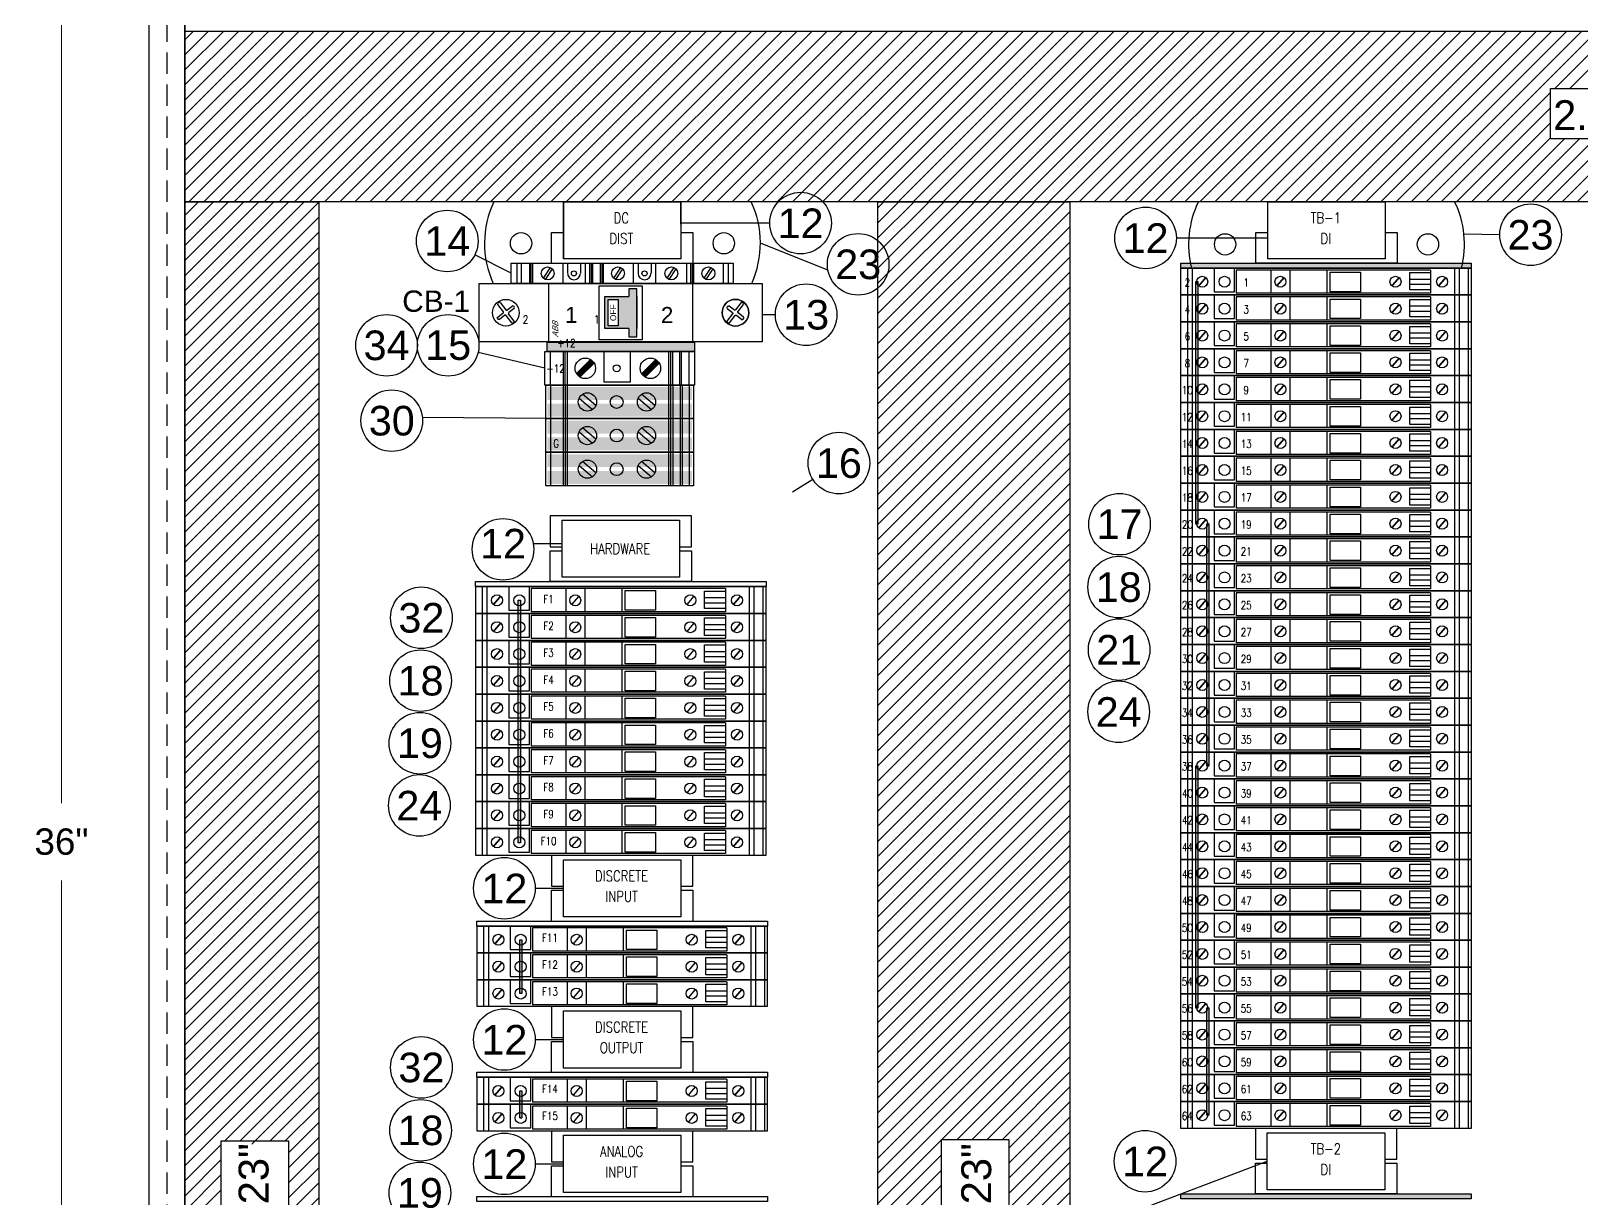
# Model space of a CAD drawing. Header units: inches. Extents: x -38 to 199, y -310 to 64.
# Drawn here: x 87.93 to 106.1, y 38.43 to 52.11 of the extents above; entities that cross this region are included whole.
import ezdxf
from ezdxf.enums import TextEntityAlignment as Align

# ---------------------------------------------------------------- set-up
doc = ezdxf.new("R2010")
doc.units = ezdxf.units.IN
doc.header["$MEASUREMENT"] = 0
doc.linetypes.add('HIDDEN', pattern=[0.375, 0.25, -0.125])
for name, color, linetype, lineweight in [('AM_0', 7, 'Continuous', 30), ('AM_8', 1, 'Continuous', 15), ('DIMENSION (ANSI)', 7, 'Continuous', 9)]:
    doc.layers.add(name, color=color, linetype=linetype, lineweight=lineweight)
doc.layers.add('DETAIL$', color=5, linetype='Continuous')
doc.layers.add('FREE-TEXT', color=2, linetype='Continuous')
doc.styles.add('FREEHAND', font='freehand.shx', dxfattribs={"oblique": 25})
doc.styles.add('HELVLS', font='arial.ttf')
doc.styles.add('Note Text (ANSI)', font='arial.ttf')
doc.styles.add('ROMANS', font='romans')
doc.styles.get("Standard").update_dxf_attribs({"font": 'arial.ttf'})
doc.styles.add('TXT', font='txt')
doc.dimstyles.new('DIM_0', dxfattribs={"dimscale": 4.75, "dimtxt": 0.065, "dimasz": 0.075, "dimexe": 0.075, "dimexo": 0.125, "dimgap": 0.0625, "dimtad": 0, "dimtih": 1, "dimtoh": 1, "dimrnd": 1e-08, "dimzin": 0, "dimdsep": 46, "dimlunit": 5, "dimtxsty": 'Note Text (ANSI)', "dimblk": 'Filled-1', "dimcen": 0.09, "dimdle": 0.45, "dimclrd": 256, "dimclre": 256, "dimclrt": 256, "dimadec": 0, "dimazin": 1, "dimtm": 1e-09, "dimtfac": 1.263158, "dimtofl": 0, "dimtmove": 0, "dimatfit": 3, "dimfxl": 1, "dimfrac": 2, "dimtolj": 1, "dimtzin": 4, "dimlwd": -1, "dimlwe": -1, "dimarcsym": 0})
doc.dimstyles.get("Standard").update_dxf_attribs({"dimtxt": 0.18, "dimasz": 0.18, "dimexe": 0.18, "dimexo": 0.0625, "dimgap": 0.09, "dimtad": 0, "dimtih": 1, "dimtoh": 1, "dimdec": 4, "dimzin": 0, "dimdsep": 46, "dimtxsty": 'Standard', "dimcen": 0.09, "dimadec": 0, "dimazin": 0, "dimtfac": 1, "dimtdec": 4, "dimtofl": 0, "dimtmove": 0, "dimatfit": 3, "dimfxl": 1, "dimtolj": 1, "dimtzin": 0, "dimarcsym": 0})

# ---------------------------------------------------------------- blocks, each defined once
blk = doc.blocks.new('screw head')
for p, q in [((9.451, 11.684), (9.436, 11.684)), ((9.461, 11.674), (9.461, 11.566)), ((9.461, 11.403), (9.461, 11.511)), ((9.471, 11.556), (9.55, 11.556)), ((9.55, 11.521), (9.471, 11.521)), ((9.56, 11.546), (9.56, 11.531))]:
    blk.add_line(p, q)
blk.add_lwpolyline([(9.451, 11.393), (9.436, 11.393, -0.414214), (9.426, 11.403), (9.426, 11.511, 0.414214), (9.416, 11.521), (9.336, 11.521, -0.414214), (9.326, 11.531), (9.326, 11.546, -0.414214), (9.336, 11.556), (9.416, 11.556, 0.414214), (9.426, 11.566), (9.426, 11.674)], format="xyb")
blk.add_circle((9.443, 11.539), 0.156)
for centre, start, end in [((9.436, 11.674), 90, 180), ((9.451, 11.674), 0, 90), ((9.471, 11.566), 180, 270), ((9.471, 11.511), 90, 180), ((9.55, 11.546), 0, 90), ((9.55, 11.531), 270, 0), ((9.451, 11.403), 270, 0)]:
    blk.add_arc(centre, 0.01, start, end)
blk = doc.blocks.new('ABB CB')
h = blk.add_hatch(color=256)
h.paths.add_polyline_path([(10.975, 11.871), (10.882, 11.871), (10.882, 11.778), (10.6, 11.778), (10.6, 11.403), (10.882, 11.403), (10.882, 11.309), (10.975, 11.309)])
h.paths.add_polyline_path([(10.758, 11.437), (10.64, 11.437), (10.64, 11.743), (10.758, 11.743)], flags=16)
h.paths.add_polyline_path([(10.753, 11.474), (10.753, 11.706), (10.644, 11.706), (10.644, 11.474)], flags=8)
for points in [[(9.131, 11.934), (12.443, 11.934), (12.443, 11.247), (9.131, 11.247)], [(9.943, 11.247), (11.631, 11.247), (11.631, 11.934), (9.943, 11.934)], [(10.537, 11.906), (11.037, 11.906), (11.037, 11.274), (10.537, 11.274)], [(10.64, 11.743), (10.758, 11.743), (10.758, 11.437), (10.64, 11.437)]]:
    blk.add_lwpolyline(points, close=True)
for points in [[(10.882, 11.403), (10.882, 11.309), (10.975, 11.309), (10.975, 11.871), (10.882, 11.871), (10.882, 11.778)], [(10.882, 11.403), (10.6, 11.403), (10.6, 11.778), (10.882, 11.778)], [(10.975, 11.778), (10.975, 11.403)]]:
    blk.add_lwpolyline(points)
blk.add_circle((12.131, 11.59), 0.156)
at = {"rotation": 36.79133963639027}
blk.add_blockref('screw head', (8.791, -3.306), dxfattribs=at)
at = {"xscale": -1, "rotation": 323.2086603636097}
blk.add_blockref('screw head', (12.783, -3.306), dxfattribs=at)
at = {"style": 'HELVLS'}
blk.add_text('OFF', height=0.07, rotation=90, dxfattribs=at).set_placement((10.699, 11.59), align=Align.MIDDLE)
at = {"style": 'FREEHAND', "oblique": 25}
blk.add_text('ABB', height=0.07, rotation=90, dxfattribs=at).set_placement((10.02, 11.3), align=Align.MIDDLE_LEFT)
at = {"color": 6, "style": 'TXT', "flags": 3}
for tag, p in [('MANUF', (9.007, 10.957)), ('PART#', (9.006, 10.715)), ('DESC', (9.007, 10.475))]:
    blk.add_attdef(tag, p, '', height=0.125, dxfattribs=at)
blk = doc.blocks.new('11512017')
at = {"color": 8}
for p, q in [((-0.506, -0.259), (-0.34, -0.096)), ((-0.495, -0.274), (-0.325, -0.107)), ((-0.481, -0.288), (-0.311, -0.121)), ((-0.465, -0.3), (-0.3, -0.137)), ((0.258, -0.259), (0.423, -0.096)), ((0.269, -0.274), (0.439, -0.107)), ((0.282, -0.288), (0.452, -0.121)), ((0.298, -0.3), (0.463, -0.137))]:
    blk.add_line(p, q, dxfattribs=at)
blk.add_lwpolyline([(0.875, 0), (0.875, -0.394), (-0.875, -0.394), (-0.875, 0)], close=True, dxfattribs=at)
blk.add_lwpolyline([(0.124, 0), (0.124, -0.362), (-0.18, -0.362), (-0.18, 0)], dxfattribs=at)
for centre in [(-0.403, -0.198), (0.36, -0.198)]:
    blk.add_circle(centre, 0.12, dxfattribs=at)
at = {"layer": 'DETAIL$', "color": 8}
for p, q in [((-0.501, -0.267), (-0.332, -0.101)), ((-0.488, -0.282), (-0.318, -0.114)), ((-0.474, -0.294), (-0.305, -0.128)), ((0.263, -0.267), (0.431, -0.101)), ((0.275, -0.282), (0.446, -0.114)), ((0.29, -0.294), (0.458, -0.128))]:
    blk.add_line(p, q, dxfattribs=at)
for points in [[(-0.809, -0.394), (-0.809, 0)], [(-0.66, -0.394), (-0.66, 0)], [(-0.638, -0.394), (-0.638, 0)], [(-0.612, -0.394), (-0.612, 0)], [(0.574, -0.394), (0.574, 0)], [(0.6, -0.394), (0.6, 0)], [(0.622, -0.394), (0.622, 0)], [(0.704, -0.394), (0.704, 0)], [(0.726, -0.394), (0.726, 0)], [(0.815, -0.394), (0.815, 0)]]:
    blk.add_lwpolyline(points, dxfattribs=at)
blk.add_circle((-0.035, -0.198), 0.0397, dxfattribs=at)
at = {"color": 6, "style": 'TXT', "flags": 3}
for tag, p in [('MANUF', (-0.875, -0.683)), ('PART#', (-0.875, -0.925)), ('DESC', (-0.875, -1.165))]:
    blk.add_attdef(tag, p, '', height=0.125, dxfattribs=at)
blk = doc.blocks.new('10331220')
at = {"color": 9}
blk.add_lwpolyline([(-0.863, -0.11), (-0.863, 0), (0.863, 0), (0.863, -0.11)], close=True, dxfattribs=at)
at = {"color": 6, "style": 'TXT', "flags": 3}
for tag, p in [('MANUF', (-0.863, -0.399)), ('PART#', (-0.863, -0.641)), ('DESC', (-0.863, -0.881))]:
    blk.add_attdef(tag, p, '', height=0.125, dxfattribs=at)
blk = doc.blocks.new('16511510')
blk.add_lwpolyline([(-0.865, -0.394), (-0.865, 0), (0.865, 0), (0.865, -0.394)], close=True)
for points in [[(-0.638, 0), (-0.638, -0.394)], [(0.596, 0), (0.596, -0.394)]]:
    blk.add_lwpolyline(points)
at = {"color": 2, "const_width": 0.15}
blk.add_lwpolyline([(-0.846, -0.099), (0.848, -0.099)], dxfattribs=at)
at = {"color": 92, "const_width": 0.15}
blk.add_lwpolyline([(-0.846, -0.295), (0.848, -0.295)], dxfattribs=at)
for centre in [(-0.377, -0.198), (0.315, -0.198)]:
    blk.add_circle(centre, 0.107)
at = {"layer": 'DETAIL$'}
for points in [[(-0.811, 0), (-0.811, -0.394)], [(-0.661, 0), (-0.661, -0.394)], [(-0.613, 0), (-0.613, -0.394)], [(0.574, 0), (0.574, -0.394)], [(0.622, 0), (0.622, -0.394)], [(0.708, 0), (0.708, -0.394)], [(0.732, 0), (0.732, -0.394)], [(0.815, 0), (0.815, -0.394)], [(-0.474, -0.153), (-0.317, -0.286)], [(-0.28, -0.241), (-0.435, -0.108)], [(0.219, -0.153), (0.375, -0.286)], [(0.412, -0.241), (0.257, -0.108)]]:
    blk.add_lwpolyline(points, dxfattribs=at)
blk.add_circle((-0.035, -0.198), 0.075, dxfattribs=at)
at = {"color": 6, "style": 'TXT', "flags": 3}
for tag, p in [('MANUF', (-0.865, -0.683)), ('PART#', (-0.865, -0.925)), ('DESC', (-0.865, -1.165))]:
    blk.add_attdef(tag, p, '', height=0.125, dxfattribs=at)
blk = doc.blocks.new('11527122')
at = {"color": 8}
blk.add_lwpolyline([(-1.3, -0.238), (-1.3, 0), (1.3, 0), (1.3, -0.238)], close=True, dxfattribs=at)
for points in [[(-1.182, 0), (-1.182, -0.238)], [(-1.068, 0), (-1.068, -0.238)], [(-0.695, 0), (-0.695, -0.238)], [(-0.434, 0), (-0.434, -0.238)], [(-0.363, 0), (-0.363, -0.238)], [(-0.236, 0), (-0.236, -0.238)], [(0.131, 0), (0.131, -0.238)], [(0.392, 0), (0.392, -0.238)], [(0.755, 0), (0.755, -0.238)], [(0.82, 0), (0.82, -0.238)], [(1.241, 0), (1.241, -0.238)]]:
    blk.add_lwpolyline(points, dxfattribs=at)
for centre in [(-0.872, -0.121), (-0.048, -0.121), (0.577, -0.121), (1.011, -0.121)]:
    blk.add_circle(centre, 0.0757, dxfattribs=at)
at = {"layer": 'DETAIL$', "color": 8}
for p, q in [((-0.844, -0.051), (-0.926, -0.175)), ((-0.819, -0.068), (-0.901, -0.191)), ((-0.019, -0.051), (-0.101, -0.175)), ((0.006, -0.068), (-0.077, -0.191)), ((0.606, -0.051), (0.524, -0.175)), ((0.631, -0.068), (0.548, -0.191)), ((1.04, -0.051), (0.957, -0.175)), ((1.064, -0.068), (0.982, -0.191))]:
    blk.add_line(p, q, dxfattribs=at)
for points in [[(-1.233, 0), (-1.233, -0.238)], [(-1.083, 0), (-1.083, -0.238)], [(-1.048, 0), (-1.048, -0.238)], [(-0.64, 0), (-0.64, -0.12)], [(-0.488, 0), (-0.488, -0.12)], [(-0.383, 0), (-0.383, -0.238)], [(-0.348, 0), (-0.348, -0.238)], [(-0.256, 0), (-0.256, -0.238)], [(-0.221, 0), (-0.221, -0.238)], [(0.187, 0), (0.187, -0.12)], [(0.339, 0), (0.339, -0.12)], [(0.8, 0), (0.8, -0.238)], [(0.835, 0), (0.835, -0.238)], [(1.186, 0), (1.186, -0.238)]]:
    blk.add_lwpolyline(points, dxfattribs=at)
for centre in [(-0.564, -0.121), (0.263, -0.121)]:
    blk.add_circle(centre, 0.03, dxfattribs=at)
for centre in [(-0.564, -0.121), (0.263, -0.121)]:
    blk.add_arc(centre, 0.0752, 180, 0, dxfattribs=at)
at = {"color": 6, "style": 'TXT', "flags": 3}
for tag, p in [('MANUF', (-1.3, -0.527)), ('PART#', (-1.3, -0.769)), ('DESC', (-1.3, -1.009))]:
    blk.add_attdef(tag, p, '', height=0.125, dxfattribs=at)
blk = doc.blocks.new('A$C6892190E')
at = {"color": 8}
for p, q in [((1.226, -0.177), (-1.05, -0.177)), ((-1.05, -0.177), (-1.05, -0.448)), ((-0.643, -0.177), (-0.643, -0.448)), ((-0.421, -0.177), (-0.421, -0.448)), ((0.012, -0.177), (0.012, -0.448)), ((1.226, -0.177), (1.226, -0.448)), ((1.226, -0.448), (-1.05, -0.448))]:
    blk.add_line(p, q, dxfattribs=at)
blk.add_lwpolyline([(-1.699, -0.469), (-1.699, -0.154), (1.701, -0.154), (1.701, -0.469)], close=True, dxfattribs=at)
for points in [[(-0.491, -0.266), (-0.575, -0.364)], [(0.05, -0.201), (0.406, -0.201), (0.406, -0.431), (0.05, -0.431), (0.05, -0.201)], [(0.857, -0.266), (0.773, -0.364)], [(1.227, -0.411), (0.982, -0.411), (0.982, -0.207), (1.227, -0.207)], [(0.982, -0.283), (1.227, -0.283), (1.227, -0.347), (0.982, -0.347)]]:
    blk.add_lwpolyline(points, dxfattribs=at)
for centre in [(-1.449, -0.315), (-0.533, -0.315), (0.815, -0.315), (1.362, -0.315)]:
    blk.add_circle(centre, 0.0645, dxfattribs=at)
at = {"layer": 'DETAIL$', "color": 8}
for points in [[(-1.622, -0.154), (-1.622, -0.469)], [(-1.567, -0.154), (-1.567, -0.469)], [(-1.311, -0.157), (-1.311, -0.431), (-1.069, -0.431), (-1.069, -0.157)], [(1.506, -0.154), (1.506, -0.469)], [(1.561, -0.154), (1.561, -0.469)], [(1.666, -0.154), (1.666, -0.469)]]:
    blk.add_lwpolyline(points, dxfattribs=at)
at = {"layer": 'DETAIL$', "color": 8, "const_width": 0.02}
for points in [[(-1.406, -0.266), (-1.491, -0.364)], [(1.404, -0.266), (1.32, -0.364)]]:
    blk.add_lwpolyline(points, dxfattribs=at)
at = {"layer": 'DETAIL$', "color": 8}
blk.add_circle((-1.188, -0.315), 0.0645, dxfattribs=at)
blk = doc.blocks.new('11560421')
at = {"color": 8}
for p, q in [((1.225, -0.023), (-1.051, -0.023)), ((-1.051, -0.023), (-1.051, -0.294)), ((-0.645, -0.023), (-0.645, -0.294)), ((-0.422, -0.023), (-0.422, -0.294)), ((1.225, -0.023), (1.225, -0.294)), ((1.225, -0.294), (-1.051, -0.294))]:
    blk.add_line(p, q, dxfattribs=at)
blk.add_lwpolyline([(-1.7, -0.315), (-1.7, 0), (1.7, 0), (1.7, -0.315)], close=True, dxfattribs=at)
for points in [[(0.049, -0.047), (0.405, -0.047), (0.405, -0.277), (0.049, -0.277), (0.049, -0.047)], [(1.225, -0.256), (0.981, -0.256), (0.981, -0.053), (1.225, -0.053)]]:
    blk.add_lwpolyline(points, dxfattribs=at)
for centre in [(-1.45, -0.16), (-0.534, -0.16), (0.814, -0.16), (1.36, -0.16)]:
    blk.add_circle(centre, 0.0645, dxfattribs=at)
at = {"layer": 'DETAIL$', "color": 8}
blk.add_line((0.01, -0.023), (0.01, -0.294), dxfattribs=at)
for points in [[(-1.624, 0), (-1.624, -0.315)], [(-1.569, 0), (-1.569, -0.315)], [(1.504, 0), (1.504, -0.315)], [(1.559, 0), (1.559, -0.315)], [(1.664, 0), (1.664, -0.315)], [(-1.312, -0.002), (-1.312, -0.277), (-1.071, -0.277), (-1.071, -0.002)], [(0.981, -0.128), (1.225, -0.128), (1.225, -0.192), (0.981, -0.192)]]:
    blk.add_lwpolyline(points, dxfattribs=at)
at = {"layer": 'DETAIL$', "color": 8, "const_width": 0.02}
for points in [[(-1.408, -0.112), (-1.492, -0.209)], [(-0.492, -0.112), (-0.577, -0.209)], [(0.856, -0.112), (0.771, -0.209)], [(1.403, -0.112), (1.318, -0.209)]]:
    blk.add_lwpolyline(points, dxfattribs=at)
at = {"layer": 'DETAIL$', "color": 8}
blk.add_circle((-1.189, -0.16), 0.0645, dxfattribs=at)
at = {"color": 6, "style": 'TXT', "flags": 3}
for tag, p in [('MANUF', (-1.7, -0.604)), ('PART#', (-1.7, -0.846)), ('DESC', (-1.7, -1.086))]:
    blk.add_attdef(tag, p, '', height=0.125, dxfattribs=at)
blk = doc.blocks.new('11691307')
at = {"color": 8}
blk.add_lwpolyline([(-1.7, -0.059), (-1.7, 0), (1.7, 0), (1.7, -0.059)], close=True, dxfattribs=at)
at = {"color": 6, "style": 'TXT', "flags": 3}
for tag, p in [('MANUF', (-1.7, -0.348)), ('PART#', (-1.7, -0.59)), ('DESC', (-1.7, -0.83))]:
    blk.add_attdef(tag, p, '', height=0.125, dxfattribs=at)
blk = doc.blocks.new('*D94')
at = {"layer": 'DEFPOINTS', "color": 0, "transparency": 16777216}
for p in [(124.73, 51.126), (89.73, 50.85), (124.73, 50.85)]:
    blk.add_point(p, dxfattribs=at)
at = {"layer": 'AM_0', "color": 3, "transparency": 16777216, "insert": (107.23, 51.126), "char_height": 0.35, "attachment_point": 5}
blk.add_mtext('\\A1;2.25"X4"X36"', dxfattribs=at)
blk = doc.blocks.new('_NONE')
at = {"color": 0, "linetype": 'ByBlock'}
blk.add_circle((0, 0), 0.25, dxfattribs=at)
blk = doc.blocks.new('Filled-1')
at = {"color": 0}
for p, q in [((0, 0), (-1, 0.25)), ((-1, 0.25), (-1, -0.25)), ((-1, 0), (0, 0)), ((-1, -0.25), (0, 0))]:
    blk.add_line(p, q, dxfattribs=at)
blk.add_solid([(-1, -0.25), (0, 0), (-1, 0.25)], dxfattribs=at)
blk = doc.blocks.new('*D96')
at = {"layer": 'DEFPOINTS', "color": 0, "transparency": 16777216}
for p in [(89.73, 59.865), (88.286, 25.365), (89.73, 25.365)]:
    blk.add_point(p, dxfattribs=at)
at = {"layer": 'DIMENSION (ANSI)', "transparency": 16777216}
for p, q in [((89.137, 59.865), (87.93, 59.865)), ((88.286, 59.508), (88.286, 43.069)), ((88.286, 25.721), (88.286, 42.16)), ((89.137, 25.365), (87.93, 25.365))]:
    blk.add_line(p, q, dxfattribs=at)
at = {"layer": 'DIMENSION (ANSI)', "transparency": 16777216, "xscale": 0.35625, "yscale": 0.35625, "zscale": 0.35625}
for p, rotation in [((88.286, 59.865), 90), ((88.286, 25.365), 270)]:
    blk.add_blockref('Filled-1', p, dxfattribs=dict(at, rotation=rotation))
at = {"layer": 'DIMENSION (ANSI)', "transparency": 16777216, "insert": (88.286, 42.615), "char_height": 0.3088, "attachment_point": 5, "style": 'Note Text (ANSI)'}
blk.add_mtext('\\A1;36"', dxfattribs=at)
blk = doc.blocks.new('*D97')
at = {"layer": 'DEFPOINTS', "color": 0, "transparency": 16777216}
for p in [(90.539, 50.114), (90.815, 50.114), (90.815, 25.114)]:
    blk.add_point(p, dxfattribs=at)
at = {"layer": 'AM_0', "color": 3, "transparency": 16777216, "insert": (90.539, 37.614), "char_height": 0.35, "attachment_point": 5, "rotation": 90}
blk.add_mtext('\\A1;1.57"X4"X23"', dxfattribs=at)

msp = doc.modelspace()

# ---------------------------------------------------------------- hatches: boundary and pattern name
for points in [[(104.79942, 49.39557), (101.39942, 49.39557), (101.39942, 49.33657), (104.79942, 49.33657)], [(95.70032, 48.47057), (93.97421, 48.47057), (93.97421, 48.36057), (95.70032, 48.36057)], [(104.79942, 38.48863), (101.39942, 38.48863), (101.39942, 38.42963), (104.79942, 38.42963)]]:
    msp.add_hatch(color=256).paths.add_polyline_path(points)
h = msp.add_hatch(color=0)
h.dxf.hatch_style = 1
h.paths.add_polyline_path([(101.59685, 49.17907), (101.57299, 49.17907), (101.57299, 46.3376), (101.59685, 46.3376)])
h = msp.add_hatch(color=0)
h.dxf.hatch_style = 1
h.paths.add_polyline_path([(101.72588, 46.34114), (101.70201, 46.34114), (101.70201, 43.49967), (101.72588, 43.49967)])
h = msp.add_hatch(color=0)
h.dxf.hatch_style = 1
h.paths.add_polyline_path([(93.66175, 45.44418), (93.63788, 45.44418), (93.63788, 42.60272), (93.66175, 42.60272)])
h = msp.add_hatch(color=0)
h.dxf.hatch_style = 1
h.paths.add_polyline_path([(101.59679, 43.50614), (101.57292, 43.50614), (101.57292, 40.66467), (101.59679, 40.66467)])
h = msp.add_hatch(color=0)
h.dxf.hatch_style = 1
h.paths.add_polyline_path([(93.65406, 40.83725), (93.67793, 40.83725), (93.67793, 41.46725), (93.65406, 41.46725)])
h = msp.add_hatch(color=0)
h.dxf.hatch_style = 1
h.paths.add_polyline_path([(101.70201, 39.41114), (101.72588, 39.41114), (101.72588, 40.67114), (101.70201, 40.67114)])
h = msp.add_hatch(color=0)
h.dxf.hatch_style = 1
h.paths.add_polyline_path([(93.65404, 39.38031), (93.67791, 39.38031), (93.67791, 39.69531), (93.65404, 39.69531)])

# ---------------------------------------------------------------- linework, layer by layer
for p, q in [((89.31536, 39.98054), (89.31536, 59.86457)), ((89.73036, 26.23957), (89.73036, 59.86457)), ((94.16787, 50.11457), (94.16787, 49.44557)), ((95.53797, 50.11457), (95.53987, 49.58133)), ((94.02565, 49.39557), (94.02565, 49.7556)), ((94.02565, 49.7556), (94.16596, 49.7556)), ((95.54096, 49.7556), (95.68127, 49.7556)), ((95.68127, 49.7556), (95.68127, 49.39557)), ((102.27755, 49.39557), (102.27755, 49.7556)), ((102.27755, 49.7556), (102.41786, 49.7556)), ((103.79286, 49.7556), (103.93317, 49.7556)), ((103.93317, 49.7556), (103.93317, 49.39557)), ((103.92724, 49.39557), (102.27161, 49.39557)), ((94.16786, 49.12807), (94.16787, 49.12807)), ((94.01135, 46.43262), (94.01135, 46.07259)), ((95.66698, 46.43262), (94.01135, 46.43262)), ((95.66698, 46.07259), (95.66698, 46.43262)), ((94.01135, 46.07259), (94.15167, 46.07259)), ((94.01135, 45.66362), (94.01135, 46.02365)), ((94.01135, 46.02365), (94.15167, 46.02365)), ((95.52667, 46.07259), (95.66698, 46.07259)), ((95.52667, 46.02365), (95.66698, 46.02365)), ((95.66698, 46.02365), (95.66698, 45.66362)), ((95.66698, 45.66362), (94.01135, 45.66362)), ((94.02753, 42.45462), (94.02753, 42.09459)), ((95.68316, 42.09459), (95.68316, 42.45462)), ((94.02753, 42.09459), (94.16785, 42.09459)), ((94.02753, 41.68668), (94.02753, 42.04671)), ((94.02753, 42.04671), (94.16785, 42.04671)), ((95.54285, 42.09459), (95.68316, 42.09459)), ((95.54285, 42.04671), (95.68316, 42.04671)), ((95.68316, 42.04671), (95.68316, 41.68668)), ((94.02752, 40.68268), (94.02752, 40.32265)), ((95.68314, 40.32265), (95.68314, 40.68268)), ((94.02752, 40.32265), (94.16783, 40.32265)), ((94.02752, 39.91475), (94.02752, 40.27478)), ((94.02752, 40.27478), (94.16783, 40.27478)), ((95.54283, 40.32265), (95.68314, 40.32265)), ((95.54283, 40.27478), (95.68314, 40.27478)), ((95.68314, 40.27478), (95.68314, 39.91475)), ((89.31536, 25.36457), (89.31536, 39.98054)), ((102.27161, 39.25657), (102.27161, 38.89654)), ((103.92724, 38.89654), (103.92724, 39.25657)), ((94.0275, 39.22575), (94.0275, 38.86571)), ((95.68313, 38.86571), (95.68313, 39.22575)), ((102.27161, 38.89654), (102.41192, 38.89654)), ((103.78692, 38.89654), (103.92724, 38.89654)), ((94.0275, 38.86571), (94.16782, 38.86571)), ((94.0275, 38.45781), (94.0275, 38.81784)), ((94.0275, 38.81784), (94.16782, 38.81784)), ((95.54282, 38.86571), (95.68313, 38.86571)), ((95.54282, 38.81784), (95.68313, 38.81784)), ((95.68313, 38.81784), (95.68313, 38.45781)), ((102.27161, 38.48863), (102.27161, 38.84867)), ((102.27161, 38.84867), (102.41192, 38.84867)), ((103.78692, 38.84867), (103.92724, 38.84867)), ((103.92724, 38.84867), (103.92724, 38.48863)), ((103.92724, 38.48863), (102.27161, 38.48863))]:
    msp.add_line(p, q)
at = {"linetype": 'HIDDEN'}
msp.add_line((89.52286, 25.36457), (89.52286, 59.86457), dxfattribs=at)
at = {"color": 0, "linetype": 'Continuous'}
for p, q in [((89.73036, 49.95422), (89.89071, 50.11457)), ((89.73036, 49.77745), (90.06748, 50.11457)), ((89.73036, 49.60067), (90.24426, 50.11457)), ((89.73036, 49.42389), (90.42104, 50.11457)), ((89.73036, 49.24712), (90.59781, 50.11457)), ((89.73036, 49.07034), (90.77459, 50.11457)), ((89.73036, 48.89356), (90.95137, 50.11457)), ((89.73036, 48.71679), (91.12814, 50.11457)), ((89.73036, 48.54001), (91.30036, 50.11001)), ((97.84912, 50.04399), (97.9197, 50.11457)), ((97.84912, 49.86722), (98.09648, 50.11457)), ((97.84912, 49.69044), (98.27325, 50.11457)), ((97.84912, 49.51366), (98.45003, 50.11457)), ((97.84912, 49.33689), (98.62681, 50.11457)), ((97.84912, 49.16011), (98.80358, 50.11457)), ((97.84912, 48.98333), (98.98036, 50.11457)), ((97.84912, 48.80656), (99.15714, 50.11457)), ((97.84912, 48.62978), (99.33391, 50.11457)), ((97.84912, 48.453), (99.51069, 50.11457)), ((97.84912, 48.27623), (99.68747, 50.11457)), ((97.84912, 48.09945), (99.86424, 50.11457)), ((97.84912, 47.92267), (100.04102, 50.11457)), ((97.84912, 47.7459), (100.09912, 49.9959)), ((89.73036, 48.36323), (91.30036, 49.93323)), ((97.84912, 47.56912), (100.09912, 49.81912)), ((89.73036, 48.18646), (91.30036, 49.75646)), ((97.84912, 47.39234), (100.09912, 49.64234)), ((89.73036, 48.00968), (91.30036, 49.57968)), ((97.84912, 47.21557), (100.09912, 49.46557)), ((89.73036, 47.8329), (91.30036, 49.4029)), ((97.84912, 47.03879), (100.09912, 49.28879)), ((89.73036, 47.65613), (91.30036, 49.22613)), ((97.84912, 46.86201), (100.09912, 49.11201)), ((89.73036, 47.47935), (91.30036, 49.04935)), ((97.84912, 46.68524), (100.09912, 48.93524)), ((89.73036, 47.30257), (91.30036, 48.87257)), ((89.73036, 47.1258), (91.30036, 48.6958)), ((97.84912, 46.50846), (100.09912, 48.75846)), ((89.73036, 46.94902), (91.30036, 48.51902)), ((97.84912, 46.33168), (100.09912, 48.58168)), ((89.73036, 46.77224), (91.30036, 48.34224)), ((97.84912, 46.15491), (100.09912, 48.40491)), ((89.73036, 46.59547), (91.30036, 48.16547)), ((97.84912, 45.97813), (100.09912, 48.22813)), ((89.73036, 46.41869), (91.30036, 47.98869)), ((97.84912, 45.80135), (100.09912, 48.05135)), ((89.73036, 46.24191), (91.30036, 47.81191)), ((97.84912, 45.62458), (100.09912, 47.87458)), ((89.73036, 46.06514), (91.30036, 47.63514)), ((97.84912, 45.4478), (100.09912, 47.6978)), ((89.73036, 45.88836), (91.30036, 47.45836)), ((97.84912, 45.27102), (100.09912, 47.52102)), ((89.73036, 45.71158), (91.30036, 47.28158)), ((97.84912, 45.09425), (100.09912, 47.34425)), ((89.73036, 45.53481), (91.30036, 47.10481)), ((97.84912, 44.91747), (100.09912, 47.16747)), ((89.73036, 45.35803), (91.30036, 46.92803)), ((97.84912, 44.74069), (100.09912, 46.99069)), ((89.73036, 45.18125), (91.30036, 46.75125)), ((97.84912, 44.56392), (100.09912, 46.81392)), ((89.73036, 45.00448), (91.30036, 46.57448)), ((97.84912, 44.38714), (100.09912, 46.63714)), ((89.73036, 44.8277), (91.30036, 46.3977)), ((97.84912, 44.21036), (100.09912, 46.46036)), ((89.73036, 44.65092), (91.30036, 46.22092)), ((97.84912, 44.03359), (100.09912, 46.28359)), ((89.73036, 44.47415), (91.30036, 46.04415)), ((97.84912, 43.85681), (100.09912, 46.10681)), ((89.73036, 44.29737), (91.30036, 45.86737)), ((97.84912, 43.68003), (100.09912, 45.93003)), ((89.73036, 44.12059), (91.30036, 45.69059)), ((97.84912, 43.50326), (100.09912, 45.75326)), ((89.73036, 43.94382), (91.30036, 45.51382)), ((97.84912, 43.32648), (100.09912, 45.57648)), ((89.73036, 43.76704), (91.30036, 45.33704)), ((97.84912, 43.1497), (100.09912, 45.3997)), ((89.73036, 43.59026), (91.30036, 45.16026)), ((97.84912, 42.97293), (100.09912, 45.22293)), ((89.73036, 43.41349), (91.30036, 44.98349)), ((97.84912, 42.79615), (100.09912, 45.04615)), ((89.73036, 43.23671), (91.30036, 44.80671)), ((97.84912, 42.61937), (100.09912, 44.86937)), ((89.73036, 43.05993), (91.30036, 44.62993)), ((97.84912, 42.4426), (100.09912, 44.6926)), ((97.84912, 42.26582), (100.09912, 44.51582)), ((89.73036, 42.88316), (91.30036, 44.45316)), ((97.84912, 42.08904), (100.09912, 44.33904)), ((89.73036, 42.70638), (91.30036, 44.27638)), ((97.84912, 41.91227), (100.09912, 44.16227)), ((89.73036, 42.5296), (91.30036, 44.0996)), ((97.84912, 41.73549), (100.09912, 43.98549)), ((89.73036, 42.35283), (91.30036, 43.92283)), ((97.84912, 41.55871), (100.09912, 43.80871)), ((89.73036, 42.17605), (91.30036, 43.74605)), ((97.84912, 41.38194), (100.09912, 43.63194)), ((89.73036, 41.99927), (91.30036, 43.56927)), ((97.84912, 41.20516), (100.09912, 43.45516)), ((89.73036, 41.8225), (91.30036, 43.3925)), ((97.84912, 41.02838), (100.09912, 43.27838)), ((89.73036, 41.64572), (91.30036, 43.21572)), ((97.84912, 40.85161), (100.09912, 43.10161)), ((89.73036, 41.46894), (91.30036, 43.03894)), ((97.84912, 40.67483), (100.09912, 42.92483)), ((89.73036, 41.29217), (91.30036, 42.86217)), ((97.84912, 40.49805), (100.09912, 42.74805)), ((89.73036, 41.11539), (91.30036, 42.68539)), ((97.84912, 40.32128), (100.09912, 42.57128)), ((89.73036, 40.93861), (91.30036, 42.50861)), ((97.84912, 40.1445), (100.09912, 42.3945)), ((89.73036, 40.76184), (91.30036, 42.33184)), ((89.73036, 40.58506), (91.30036, 42.15506)), ((97.84912, 39.96772), (100.09912, 42.21772)), ((89.73036, 40.40828), (91.30036, 41.97828)), ((97.84912, 39.79095), (100.09912, 42.04095)), ((89.73036, 40.23151), (91.30036, 41.80151)), ((97.84912, 39.61417), (100.09912, 41.86417)), ((89.73036, 40.05473), (91.30036, 41.62473)), ((97.84912, 39.43739), (100.09912, 41.68739)), ((89.73036, 39.87795), (91.30036, 41.44795)), ((97.84912, 39.26062), (100.09912, 41.51062)), ((89.73036, 39.70117), (91.30036, 41.27117)), ((97.84912, 39.08384), (100.09912, 41.33384)), ((89.73036, 39.5244), (91.30036, 41.0944)), ((97.84912, 38.90706), (100.09912, 41.15706)), ((89.73036, 39.34762), (91.30036, 40.91762)), ((97.84912, 38.73029), (100.09912, 40.98029)), ((89.73036, 39.17084), (91.30036, 40.74084)), ((97.84912, 38.55351), (100.09912, 40.80351)), ((89.73036, 38.99407), (91.30036, 40.56407)), ((97.84912, 38.37673), (100.09912, 40.62673)), ((89.73036, 38.81729), (91.30036, 40.38729)), ((98.77768, 39.12852), (100.09912, 40.44996)), ((90.20132, 39.11148), (91.30036, 40.21051)), ((98.95446, 39.12852), (100.09912, 40.27318)), ((90.3781, 39.11148), (91.30036, 40.03374)), ((99.13124, 39.12852), (100.09912, 40.0964)), ((90.51536, 39.07196), (91.30036, 39.85696)), ((99.30801, 39.12852), (100.09912, 39.91963)), ((90.73165, 39.11148), (91.30036, 39.68018)), ((99.38195, 39.02568), (100.09912, 39.74285)), ((90.90843, 39.11148), (91.30036, 39.50341)), ((99.38195, 38.8489), (100.09912, 39.56607)), ((90.9457, 38.97198), (91.30036, 39.32663)), ((99.38195, 38.67212), (100.09912, 39.3893)), ((89.73036, 38.64051), (90.15824, 39.0684)), ((90.9457, 38.7952), (91.30036, 39.14985)), ((99.38195, 38.49535), (100.09912, 39.21252)), ((89.73036, 38.46374), (90.15824, 38.89162)), ((90.9457, 38.61842), (91.30036, 38.97308)), ((97.84912, 38.19996), (98.59449, 38.94532)), ((99.38195, 38.31857), (100.09912, 39.03574)), ((89.73036, 38.28696), (90.15824, 38.71484)), ((90.9457, 38.44165), (91.30036, 38.7963)), ((97.84912, 38.02318), (98.59449, 38.76855)), ((99.38195, 38.14179), (100.09912, 38.85896)), ((89.73036, 38.11018), (90.15824, 38.53807)), ((90.9457, 38.26487), (91.30036, 38.61952)), ((97.84912, 37.8464), (98.59449, 38.59177)), ((99.38195, 37.96502), (100.09912, 38.68219)), ((90.9457, 38.08809), (91.30036, 38.44275)), ((99.38195, 37.78824), (100.09912, 38.50541))]:
    msp.add_line(p, q, dxfattribs=at)
at = {"color": 0}
for p, q in [((89.73036, 50.11457), (91.30036, 50.11457)), ((89.73036, 25.36457), (89.73036, 50.11457)), ((91.30036, 50.11457), (91.30036, 26.27071)), ((97.84912, 50.11457), (100.09912, 50.11457)), ((97.84912, 26.27071), (97.84912, 50.11457)), ((100.09912, 50.11457), (100.09912, 26.27071)), ((96.58321, 49.86413), (95.54096, 49.86413)), ((97.26501, 49.31077), (96.474, 49.62791)), ((101.34628, 49.69022), (102.41786, 49.69022)), ((105.13453, 49.72719), (104.71536, 49.73283)), ((93.55346, 49.27657), (93.12793, 49.49129)), ((96.64884, 48.79039), (96.49327, 48.79039)), ((93.95032, 48.16357), (93.16717, 48.34881)), ((93.95965, 47.57257), (92.51466, 47.58556)), ((96.84979, 46.71495, -1.77399), (97.08666, 46.86176)), ((93.81931, 46.11061), (94.15167, 46.11061)), ((93.83549, 42.07012), (94.16785, 42.07012)), ((93.83547, 40.29818), (94.16783, 40.29818)), ((98.59449, 39.12852), (99.38195, 39.12852)), ((98.59449, 36.1472), (98.59449, 39.12852)), ((99.38195, 39.12852), (99.38195, 36.1472)), ((93.47466, 35.49507), (102.41192, 38.87207)), ((93.83546, 38.84125), (94.16782, 38.84125))]:
    msp.add_line(p, q, dxfattribs=at)
for points in [[(89.73036, 59.86457), (89.73036, 25.36457)], [(89.73036, 52.11457), (124.73036, 52.11457), (124.73036, 50.11457), (89.73036, 50.11457), (89.73036, 52.11457)]]:
    msp.add_lwpolyline(points)
for points in [[(105.72829, 51.44252), (108.7272, 51.44252), (108.7272, 50.85086), (105.72829, 50.85086)], [(101.57299, 49.17907), (101.59685, 49.17907), (101.59685, 46.3376), (101.57299, 46.3376)], [(101.70201, 46.34114), (101.72588, 46.34114), (101.72588, 43.49967), (101.70201, 43.49967)], [(93.63788, 45.44418), (93.66175, 45.44418), (93.66175, 42.60272), (93.63788, 42.60272)], [(101.57292, 43.50614), (101.59679, 43.50614), (101.59679, 40.66467), (101.57292, 40.66467)], [(93.65406, 41.46725), (93.67793, 41.46725), (93.67793, 40.83725), (93.65406, 40.83725)], [(101.70201, 40.67114), (101.72588, 40.67114), (101.72588, 39.41114), (101.70201, 39.41114)], [(93.65404, 39.69531), (93.67791, 39.69531), (93.67791, 39.38031), (93.65404, 39.38031)], [(93.65404, 39.38031), (93.67791, 39.38031), (93.67791, 39.38031), (93.65404, 39.38031)], [(90.15824, 39.11148), (90.9457, 39.11148), (90.9457, 36.13016), (90.15824, 36.13016)]]:
    msp.add_lwpolyline(points, close=True, dxfattribs=at)
for points in [[(94.16596, 49.44557), (94.16596, 50.11457), (95.54096, 50.11457), (95.54096, 49.44557)], [(102.41786, 49.44557), (102.41786, 50.11457), (103.79286, 50.11457), (103.79286, 49.44557)], [(94.15167, 45.71362), (94.15167, 46.38262), (95.52667, 46.38262), (95.52667, 45.71362)], [(94.16785, 41.73562), (94.16785, 42.40462), (95.54285, 42.40462), (95.54285, 41.73562)], [(94.16783, 39.96368), (94.16783, 40.63268), (95.54283, 40.63268), (95.54283, 39.96368)], [(94.16782, 38.50675), (94.16782, 39.17575), (95.54282, 39.17575), (95.54282, 38.50675)], [(102.41192, 38.53757), (102.41192, 39.20657), (103.78692, 39.20657), (103.78692, 38.53757)]]:
    msp.add_lwpolyline(points, close=True)
at = {"color": 7}
for points in [[(93.1377, 45.60462), (93.1377, 45.66362), (96.54063, 45.66362), (96.54061, 45.60462)], [(93.15388, 41.62768), (93.15388, 41.68668), (96.55681, 41.68668), (96.55678, 41.62768)], [(93.15386, 39.85575), (93.15386, 39.91475), (96.5568, 39.91475), (96.55677, 39.85575)], [(93.15385, 38.39957), (93.15385, 38.45857), (96.55678, 38.45857), (96.55675, 38.39957)]]:
    msp.add_lwpolyline(points, close=True, dxfattribs=at)
for centre in [(93.67032, 49.62807), (96.04532, 49.62807), (101.91786, 49.61457), (104.29286, 49.61457)]:
    msp.add_circle(centre, 0.125)
for centre, start, end in [((94.37564, 49.62807), 154.59525, 204.513292), ((95.34, 49.62807), 335.486708, 25.40475), ((102.62318, 49.61457), 153.837622, 194.190676), ((103.58754, 49.61457), 345.809324, 26.162378)]:
    msp.add_arc(centre, 1.134, start, end)
at = {"layer": 'AM_8', "color": 9, "linetype": 'Continuous'}
for p, q in [((89.73165, 52.01309), (89.83313, 52.11457)), ((89.73165, 51.83631), (90.00991, 52.11457)), ((89.73165, 51.65953), (90.18669, 52.11457)), ((89.73165, 51.48276), (90.36346, 52.11457)), ((89.73165, 51.30598), (90.54024, 52.11457)), ((89.73165, 51.1292), (90.71702, 52.11457)), ((89.73165, 50.95243), (90.89379, 52.11457)), ((89.73165, 50.77565), (91.07057, 52.11457)), ((89.73165, 50.59887), (91.24735, 52.11457)), ((89.73165, 50.4221), (91.42412, 52.11457)), ((89.73165, 50.24532), (91.6009, 52.11457)), ((89.77768, 50.11457), (91.77768, 52.11457)), ((89.95445, 50.11457), (91.95445, 52.11457)), ((90.13123, 50.11457), (92.13123, 52.11457)), ((90.30801, 50.11457), (92.30801, 52.11457)), ((90.48478, 50.11457), (92.48478, 52.11457)), ((90.66156, 50.11457), (92.66156, 52.11457)), ((90.83834, 50.11457), (92.83834, 52.11457)), ((91.01511, 50.11457), (93.01511, 52.11457)), ((91.19189, 50.11457), (93.19189, 52.11457)), ((91.36867, 50.11457), (93.36867, 52.11457)), ((91.54544, 50.11457), (93.54544, 52.11457)), ((91.72222, 50.11457), (93.72222, 52.11457)), ((91.899, 50.11457), (93.899, 52.11457)), ((92.07577, 50.11457), (94.07577, 52.11457)), ((92.25255, 50.11457), (94.25255, 52.11457)), ((92.42933, 50.11457), (94.42933, 52.11457)), ((92.6061, 50.11457), (94.6061, 52.11457)), ((92.78288, 50.11457), (94.78288, 52.11457)), ((92.95966, 50.11457), (94.95966, 52.11457)), ((93.13643, 50.11457), (95.13643, 52.11457)), ((93.31321, 50.11457), (95.31321, 52.11457)), ((93.48999, 50.11457), (95.48999, 52.11457)), ((93.66676, 50.11457), (95.66676, 52.11457)), ((93.84354, 50.11457), (95.84354, 52.11457)), ((94.02032, 50.11457), (96.02032, 52.11457)), ((94.19709, 50.11457), (96.19709, 52.11457)), ((94.37387, 50.11457), (96.37387, 52.11457)), ((94.55065, 50.11457), (96.55065, 52.11457)), ((94.72742, 50.11457), (96.72742, 52.11457)), ((94.9042, 50.11457), (96.9042, 52.11457)), ((95.08098, 50.11457), (97.08098, 52.11457)), ((95.25775, 50.11457), (97.25775, 52.11457)), ((95.43453, 50.11457), (97.43453, 52.11457)), ((95.61131, 50.11457), (97.61131, 52.11457)), ((95.78808, 50.11457), (97.78808, 52.11457)), ((95.96486, 50.11457), (97.96486, 52.11457)), ((96.14164, 50.11457), (98.14164, 52.11457)), ((96.31841, 50.11457), (98.31841, 52.11457)), ((96.49519, 50.11457), (98.49519, 52.11457)), ((96.67197, 50.11457), (98.67197, 52.11457)), ((96.84874, 50.11457), (98.84874, 52.11457)), ((97.02552, 50.11457), (99.02552, 52.11457)), ((97.2023, 50.11457), (99.2023, 52.11457)), ((97.37907, 50.11457), (99.37907, 52.11457)), ((97.55585, 50.11457), (99.55585, 52.11457)), ((97.73263, 50.11457), (99.73263, 52.11457)), ((97.9094, 50.11457), (99.9094, 52.11457)), ((98.08618, 50.11457), (100.08618, 52.11457)), ((98.26296, 50.11457), (100.26296, 52.11457)), ((98.43973, 50.11457), (100.43973, 52.11457)), ((98.61651, 50.11457), (100.61651, 52.11457)), ((98.79329, 50.11457), (100.79329, 52.11457)), ((98.97006, 50.11457), (100.97006, 52.11457)), ((99.14684, 50.11457), (101.14684, 52.11457)), ((99.32362, 50.11457), (101.32362, 52.11457)), ((99.50039, 50.11457), (101.50039, 52.11457)), ((99.67717, 50.11457), (101.67717, 52.11457)), ((99.85395, 50.11457), (101.85395, 52.11457)), ((100.03072, 50.11457), (102.03072, 52.11457)), ((100.2075, 50.11457), (102.2075, 52.11457)), ((100.38428, 50.11457), (102.38428, 52.11457)), ((100.56105, 50.11457), (102.56105, 52.11457)), ((100.73783, 50.11457), (102.73783, 52.11457)), ((100.91461, 50.11457), (102.91461, 52.11457)), ((101.09138, 50.11457), (103.09138, 52.11457)), ((101.26816, 50.11457), (103.26816, 52.11457)), ((101.44494, 50.11457), (103.44494, 52.11457)), ((101.62171, 50.11457), (103.62171, 52.11457)), ((101.79849, 50.11457), (103.79849, 52.11457)), ((101.97527, 50.11457), (103.97527, 52.11457)), ((102.15204, 50.11457), (104.15204, 52.11457)), ((102.32882, 50.11457), (104.32882, 52.11457)), ((102.5056, 50.11457), (104.5056, 52.11457)), ((102.68237, 50.11457), (104.68237, 52.11457)), ((102.85915, 50.11457), (104.85915, 52.11457)), ((103.03593, 50.11457), (105.03593, 52.11457)), ((103.2127, 50.11457), (105.2127, 52.11457)), ((103.38948, 50.11457), (105.38948, 52.11457)), ((103.56626, 50.11457), (105.56626, 52.11457)), ((103.74303, 50.11457), (105.74303, 52.11457)), ((103.91981, 50.11457), (105.91981, 52.11457)), ((104.09659, 50.11457), (106.09659, 52.11457)), ((104.27336, 50.11457), (106.27336, 52.11457)), ((105.7781, 51.44252), (106.45014, 52.11457)), ((105.95487, 51.44252), (106.62692, 52.11457)), ((104.45014, 50.11457), (105.72829, 51.39272)), ((104.62692, 50.11457), (105.72829, 51.21594)), ((104.80369, 50.11457), (105.72829, 51.03916)), ((104.98047, 50.11457), (105.72829, 50.86239)), ((105.15725, 50.11457), (105.89354, 50.85086)), ((105.33402, 50.11457), (106.07031, 50.85086)), ((105.5108, 50.11457), (106.24709, 50.85086)), ((105.68758, 50.11457), (106.42387, 50.85086)), ((105.86435, 50.11457), (106.60064, 50.85086)), ((106.04113, 50.11457), (106.77742, 50.85086))]:
    msp.add_line(p, q, dxfattribs=at)
at = {"layer": 'FREE-TEXT', "color": 0}
for centre in [(96.94399, 49.86413), (92.80583, 49.65382), (100.9855, 49.69022), (105.49531, 49.72719), (97.61891, 49.38091), (97.00962, 48.79039), (92.09452, 48.43185), (92.81608, 48.43185), (92.15571, 47.54926), (97.39332, 47.05182), (100.68059, 46.33595), (93.45853, 46.04168), (100.67083, 45.59892), (92.50251, 45.23942), (100.67628, 44.86732), (92.49275, 44.50239), (100.67035, 44.13832), (92.48479, 43.76974), (92.47885, 43.04075), (93.47471, 42.07012), (93.47469, 40.29818), (92.50251, 39.97097), (92.49275, 39.23394), (93.47468, 38.84125), (100.97956, 38.87207), (92.48479, 38.50129)]:
    msp.add_circle(centre, 0.36078, dxfattribs=at)

# ---------------------------------------------------------------- block references
for name, p in [('11527122', (94.85346, 49.39557)), ('11691307', (103.09942, 49.39557)), ('11560421', (103.09942, 49.33657)), ('ABB CB', (84.04985, 37.22403)), ('11560421', (103.09942, 49.02157)), ('11560421', (103.09942, 48.70657)), ('11512017', (94.82532, 48.36057)), ('10331220', (94.83727, 48.47057)), ('11560421', (103.09942, 48.39157)), ('16511510', (94.82465, 47.96657)), ('11560421', (103.09942, 48.07657)), ('11560421', (103.09942, 47.76157)), ('16511510', (94.82465, 47.57257)), ('11560421', (103.09942, 47.44657)), ('16511510', (94.82465, 47.17857)), ('11560421', (103.09942, 47.13157)), ('11560421', (103.09942, 46.81657)), ('11560421', (103.09942, 46.50157)), ('11560421', (103.09942, 46.18657)), ('11560421', (103.09942, 45.87157)), ('A$C6892190E', (94.8377, 45.75901)), ('11560421', (103.09942, 45.55657)), ('A$C6892190E', (94.8377, 45.44401)), ('11560421', (103.09942, 45.24157)), ('A$C6892190E', (94.8377, 45.12901)), ('11560421', (103.09942, 44.92657)), ('A$C6892190E', (94.8377, 44.81401)), ('11560421', (103.09942, 44.61157)), ('A$C6892190E', (94.8377, 44.49901)), ('11560421', (103.09942, 44.29657)), ('A$C6892190E', (94.8377, 44.18401)), ('11560421', (103.09942, 43.98157)), ('A$C6892190E', (94.8377, 43.86901)), ('11560421', (103.09942, 43.66657)), ('A$C6892190E', (94.8377, 43.55401)), ('11560421', (103.09942, 43.35157)), ('A$C6892190E', (94.8377, 43.23901)), ('11560421', (103.09942, 43.03657)), ('A$C6892190E', (94.8377, 42.92401)), ('11560421', (103.09942, 42.72157)), ('11560421', (103.09942, 42.40657)), ('11560421', (103.09942, 42.09157)), ('A$C6892190E', (94.85388, 41.78207)), ('11560421', (103.09942, 41.77657)), ('11560421', (103.09942, 41.46157)), ('A$C6892190E', (94.85388, 41.46707)), ('11560421', (103.09942, 41.14657)), ('A$C6892190E', (94.85388, 41.15207)), ('11560421', (103.09942, 40.83157)), ('11560421', (103.09942, 40.51657)), ('11560421', (103.09942, 40.20157)), ('A$C6892190E', (94.85386, 40.01013)), ('11560421', (103.09942, 39.88657)), ('A$C6892190E', (94.85386, 39.69513)), ('11560421', (103.09942, 39.57157)), ('11691307', (103.09942, 38.48863))]:
    msp.add_blockref(name, p)

# ---------------------------------------------------------------- texts
at = {"color": 6, "style": 'ROMANS', "width": 0.8}
for s, height, p in [('DC', 0.125, (94.84548, 49.92509)), ('TB-1', 0.125, (103.09738, 49.92509)), ('DIST', 0.125, (94.84548, 49.68339)), ('DI', 0.125, (103.09738, 49.68339)), ('2', 0.09375, (101.47553, 49.16699)), ('1', 0.09375, (102.16451, 49.16699)), ('4', 0.09375, (101.47553, 48.85199)), ('3', 0.09375, (102.16451, 48.85199)), ('2', 0.09375, (93.72264, 48.73517)), ('1', 0.09375, (94.55663, 48.73517)), ('6', 0.09375, (101.47553, 48.53699)), ('5', 0.09375, (102.16451, 48.53699)), ('+12', 0.09375, (94.20205, 48.45826)), ('-12', 0.09375, (94.07477, 48.15853)), ('8', 0.09375, (101.47553, 48.22199)), ('7', 0.09375, (102.16451, 48.22199)), ('10', 0.09375, (101.47553, 47.90699)), ('9', 0.09375, (102.16451, 47.90699)), ('12', 0.09375, (101.47553, 47.59199)), ('11', 0.09375, (102.16451, 47.59199)), ('G', 0.09375, (94.08112, 47.28292)), ('14', 0.09375, (101.47553, 47.27699)), ('13', 0.09375, (102.16451, 47.27699)), ('16', 0.09375, (101.47553, 46.96199)), ('15', 0.09375, (102.16451, 46.96199)), ('18', 0.09375, (101.47553, 46.64699)), ('17', 0.09375, (102.16451, 46.64699)), ('20', 0.09375, (101.47553, 46.33199)), ('19', 0.09375, (102.16451, 46.33199)), ('HARDWARE', 0.125, (94.83119, 46.04812)), ('22', 0.09375, (101.47553, 46.01699)), ('21', 0.09375, (102.16451, 46.01699)), ('24', 0.09375, (101.47553, 45.70199)), ('23', 0.09375, (102.16451, 45.70199)), ('F1', 0.09375, (93.99181, 45.459)), ('26', 0.09375, (101.47553, 45.38699)), ('25', 0.09375, (102.16451, 45.38699)), ('F2', 0.09375, (93.99181, 45.144)), ('28', 0.09375, (101.47553, 45.07199)), ('27', 0.09375, (102.16451, 45.07199)), ('F3', 0.09375, (93.99181, 44.829)), ('30', 0.09375, (101.47553, 44.75699)), ('29', 0.09375, (102.16451, 44.75699)), ('F4', 0.09375, (93.99181, 44.514)), ('32', 0.09375, (101.47553, 44.44199)), ('31', 0.09375, (102.16451, 44.44199)), ('F5', 0.09375, (93.99181, 44.199)), ('34', 0.09375, (101.47553, 44.12699)), ('33', 0.09375, (102.16451, 44.12699)), ('F6', 0.09375, (93.99181, 43.884)), ('36', 0.09375, (101.47553, 43.81199)), ('35', 0.09375, (102.16451, 43.81199)), ('F7', 0.09375, (93.99181, 43.569)), ('38', 0.09375, (101.47553, 43.49699)), ('37', 0.09375, (102.16451, 43.49699)), ('F8', 0.09375, (93.99181, 43.254)), ('40', 0.09375, (101.47553, 43.18199)), ('39', 0.09375, (102.16451, 43.18199)), ('F9', 0.09375, (93.99181, 42.939)), ('42', 0.09375, (101.47553, 42.86699)), ('41', 0.09375, (102.16451, 42.86699)), ('F10', 0.09375, (93.99181, 42.624)), ('44', 0.09375, (101.47553, 42.55199)), ('43', 0.09375, (102.16451, 42.55199)), ('DISCRETE', 0.125, (94.84737, 42.21514)), ('46', 0.09375, (101.47553, 42.23699)), ('45', 0.09375, (102.16451, 42.23699)), ('INPUT', 0.125, (94.84737, 41.9745)), ('48', 0.09375, (101.47553, 41.92199)), ('47', 0.09375, (102.16451, 41.92199)), ('50', 0.09375, (101.47553, 41.60699)), ('49', 0.09375, (102.16451, 41.60699)), ('F11', 0.09375, (94.00805, 41.49042)), ('52', 0.09375, (101.47553, 41.29199)), ('51', 0.09375, (102.16451, 41.29199)), ('F12', 0.09375, (94.00805, 41.17542)), ('F13', 0.09375, (94.00805, 40.86042)), ('54', 0.09375, (101.47553, 40.97699)), ('53', 0.09375, (102.16451, 40.97699)), ('56', 0.09375, (101.47553, 40.66199)), ('55', 0.09375, (102.16451, 40.66199)), ('DISCRETE', 0.125, (94.84735, 40.4432)), ('58', 0.09375, (101.47553, 40.34699)), ('57', 0.09375, (102.16451, 40.34699)), ('OUTPUT', 0.125, (94.84735, 40.20257)), ('60', 0.09375, (101.47553, 40.03199)), ('59', 0.09375, (102.16451, 40.03199)), ('F14', 0.09375, (94.00804, 39.71848)), ('62', 0.09375, (101.47553, 39.71699)), ('61', 0.09375, (102.16451, 39.71699)), ('F15', 0.09375, (94.00804, 39.40348)), ('64', 0.09375, (101.47553, 39.40199)), ('63', 0.09375, (102.16451, 39.40199)), ('TB-2', 0.125, (103.09738, 39.01709)), ('ANALOG', 0.125, (94.84734, 38.98627)), ('INPUT', 0.125, (94.84734, 38.74563)), ('DI', 0.125, (103.09738, 38.77539))]:
    msp.add_text(s, height=height, dxfattribs=at).set_placement(p, align=Align.MIDDLE)
at = {"layer": 'AM_0', "color": 3, "insert": (99.00437, 37.61362), "char_height": 0.35, "attachment_point": 5, "rotation": 90}
msp.add_mtext('\\A1;2.25"X4"X23"', dxfattribs=at)
at = {"layer": 'FREE-TEXT', "color": 0, "style": 'HELVLS'}
for s, height, p in [('12', 0.346581, (96.94399, 49.86413)), ('14', 0.346581, (92.80583, 49.65382)), ('12', 0.346581, (100.9855, 49.69022)), ('23', 0.346581, (105.49531, 49.72719)), ('23', 0.346581, (97.61891, 49.38091)), ('CB-1', 0.25, (92.67562, 48.94923)), ('1', 0.1875, (94.25876, 48.78907)), ('2', 0.1875, (95.3808, 48.78907)), ('13', 0.346581, (97.00962, 48.79039)), ('34', 0.346581, (92.09452, 48.43185)), ('15', 0.346581, (92.81608, 48.43185)), ('30', 0.346581, (92.15571, 47.54926)), ('16', 0.346581, (97.39332, 47.05182)), ('17', 0.346581, (100.68059, 46.33595)), ('12', 0.346581, (93.45853, 46.11061)), ('18', 0.346581, (100.67083, 45.59892)), ('32', 0.346581, (92.50251, 45.23942)), ('21', 0.346581, (100.67628, 44.86732)), ('18', 0.346581, (92.49275, 44.50239)), ('24', 0.346581, (100.67035, 44.13832)), ('19', 0.346581, (92.48479, 43.76974)), ('24', 0.346581, (92.47885, 43.04075)), ('12', 0.346581, (93.47471, 42.07012)), ('12', 0.346581, (93.47469, 40.29818)), ('32', 0.346581, (92.50251, 39.97097)), ('18', 0.346581, (92.49275, 39.23394)), ('12', 0.346581, (93.47468, 38.84125)), ('12', 0.346581, (100.97956, 38.87207)), ('19', 0.346581, (92.48479, 38.50129))]:
    msp.add_text(s, height=height, dxfattribs=at).set_placement(p, align=Align.MIDDLE)

# ---------------------------------------------------------------- dimensions: what is measured, and where the dimension line sits
at = {"layer": 'AM_0'}
dim = msp.add_linear_dim(base=(124.73036, 51.12586), p1=(89.73036, 50.84979), p2=(124.73036, 50.84979), text='2.25"X4"X36"', dimstyle='Standard', override={"dimtxt": 0.35, "dimasz": 0, "dimexe": 0, "dimexo": 0, "dimgap": 0.125, "dimtih": 0, "dimtoh": 0, "dimlunit": 5, "dimpost": '2x3x<>"', "dimblk1": 'NONE', "dimblk2": 'NONE', "dimsah": 1, "dimse1": 1, "dimse2": 1, "dimsd1": 1, "dimsd2": 1, "dimclrd": 256, "dimclre": 256, "dimclrt": 3, "dimtmove": 2, "dimfrac": 2}, dxfattribs=at)
dim.commit()
dim.dimension.update_dxf_attribs({"geometry": '*D94', "text_midpoint": (107.23036, 51.12586)})
dim = msp.add_linear_dim(base=(90.5385, 50.11362), p1=(90.81457, 25.11362), p2=(90.81457, 50.11362), angle=90, text='1.57"X4"X23"', dimstyle='Standard', override={"dimtxt": 0.35, "dimasz": 0, "dimexe": 0, "dimexo": 0, "dimgap": 0.125, "dimtih": 0, "dimtoh": 0, "dimlunit": 5, "dimpost": '2x3x<>"', "dimblk1": 'NONE', "dimblk2": 'NONE', "dimsah": 1, "dimse1": 1, "dimse2": 1, "dimsd1": 1, "dimsd2": 1, "dimclrd": 256, "dimclre": 256, "dimclrt": 3, "dimtmove": 2, "dimfrac": 2}, dxfattribs=at)
dim.commit()
dim.dimension.update_dxf_attribs({"geometry": '*D97', "text_midpoint": (90.5385, 37.61362)})
at = {"layer": 'DIMENSION (ANSI)'}
dim = msp.add_linear_dim(base=(88.28583, 25.36457), p1=(89.73036, 59.86457), p2=(89.73036, 25.36457), angle=90, text='36"', dimstyle='DIM_0', override={"dimpost": '"', "dimtmove": 1}, dxfattribs=at)
dim.commit()
dim.dimension.update_dxf_attribs({"geometry": '*D96', "text_midpoint": (88.28583, 42.61457)})

doc.saveas('drawing.dxf')
